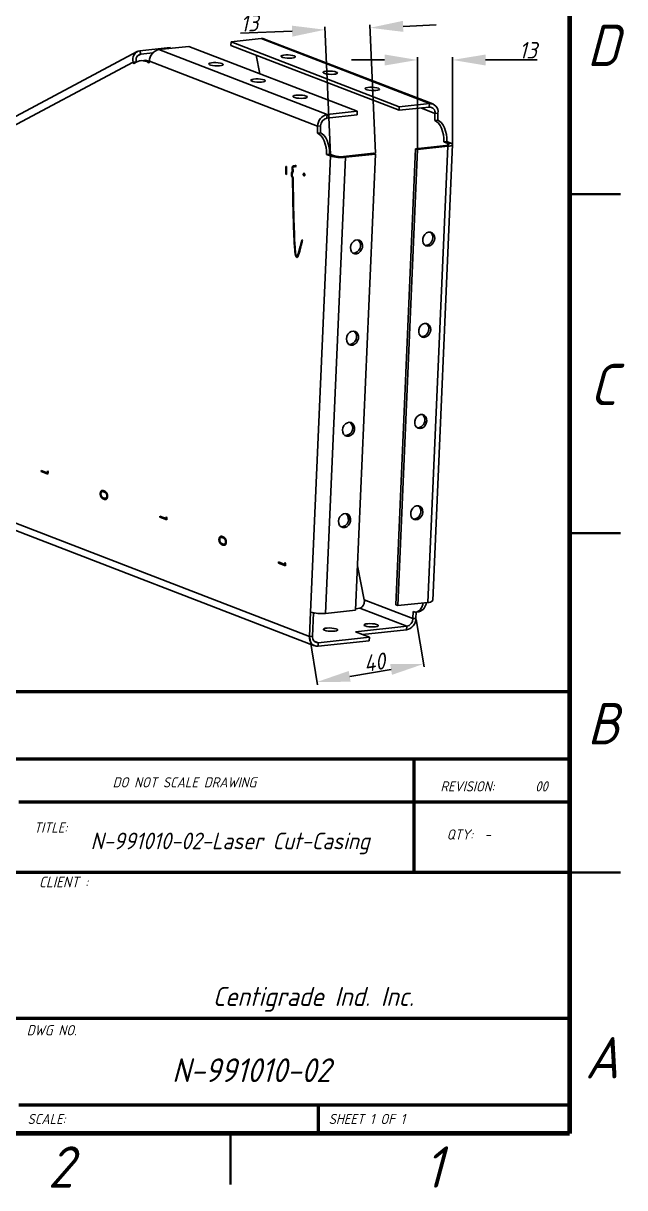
# Model space of a CAD drawing. Header units: inches. Extents: x 25 to 879, y 12 to 614.
# Drawn here: x 696.5 to 878.7, y 11.6 to 364.3 of the extents above; entities that cross this region are included whole.
import ezdxf

# ---------------------------------------------------------------- set-up
doc = ezdxf.new("R2010")
doc.units = ezdxf.units.IN
doc.header["$MEASUREMENT"] = 0
doc.styles.add('Geniso', font='geniso.shx', dxfattribs={"oblique": 15})
doc.dimstyles.new('Copy of Standard', dxfattribs={"dimscale": 5, "dimtxt": 1, "dimasz": 2, "dimexe": 0.18, "dimexo": 0.0625, "dimgap": 0.09, "dimtad": 1, "dimzin": 0, "dimdsep": 46, "dimtxsty": 'Geniso', "dimcen": 0.09, "dimclrd": 1, "dimclre": 1, "dimadec": 0, "dimazin": 0, "dimtfac": 1, "dimtofl": 0, "dimtmove": 0, "dimatfit": 0, "dimfxl": 1, "dimtolj": 1, "dimtzin": 0, "dimlwd": -1, "dimlwe": -1, "dimarcsym": 0})

# ---------------------------------------------------------------- blocks, each defined once
blk = doc.blocks.new('*D64')
at = {"color": 1, "transparency": 16777216}
for p, q in [((803.21, 324.98), (801.55, 363.81)), ((811.58, 363.33), (821.57, 363.76)), ((777.95, 361.9), (762.3, 361.23)), ((789.56, 324.4), (787.9, 363.22))]:
    blk.add_line(p, q, dxfattribs=at)
for points in [[(777.88, 363.56), (778.02, 360.23), (787.94, 362.32)], [(811.51, 365), (811.65, 361.67), (801.59, 362.91)]]:
    blk.add_solid(points, dxfattribs=at)
at = {"layer": 'Defpoints', "color": 0, "transparency": 16777216}
for p in [(787.94, 362.32), (803.22, 324.67), (789.57, 324.09)]:
    blk.add_point(p, dxfattribs=at)
at = {"color": 0, "transparency": 16777216, "insert": (765, 364.3), "char_height": 5, "attachment_point": 5, "rotation": 2.4426, "style": 'Geniso'}
blk.add_mtext('\\A1;13', dxfattribs=at)
blk = doc.blocks.new('*D65')
at = {"color": 1, "transparency": 16777216}
for p, q in [((805.98, 353.16), (795.98, 353.16)), ((815.98, 326.35), (815.98, 354.06)), ((826.57, 327.89), (826.57, 354.06)), ((836.57, 353.16), (852.24, 353.16))]:
    blk.add_line(p, q, dxfattribs=at)
for points in [[(805.98, 354.82), (805.98, 351.49), (815.98, 353.16)], [(836.57, 354.82), (836.57, 351.49), (826.57, 353.16)]]:
    blk.add_solid(points, dxfattribs=at)
at = {"layer": 'Defpoints', "color": 0, "transparency": 16777216}
for p in [(826.57, 353.16), (815.98, 326.04), (826.57, 327.57)]:
    blk.add_point(p, dxfattribs=at)
at = {"color": 0, "transparency": 16777216, "insert": (849.4, 356.11), "char_height": 5, "attachment_point": 5, "style": 'Geniso'}
blk.add_mtext('\\A1;13', dxfattribs=at)
blk = doc.blocks.new('*D66')
at = {"color": 1, "transparency": 16777216}
for p, q in [((815.55, 183.65), (817.96, 169.36)), ((783.29, 178.2), (785.7, 163.92)), ((795.41, 166.47), (807.95, 168.59))]:
    blk.add_line(p, q, dxfattribs=at)
for points in [[(807.67, 170.23), (808.22, 166.94), (817.81, 170.25)], [(795.13, 168.11), (795.69, 164.83), (785.55, 164.8)]]:
    blk.add_solid(points, dxfattribs=at)
at = {"layer": 'Defpoints', "color": 0, "transparency": 16777216}
for p in [(815.49, 183.95), (783.23, 178.51), (817.81, 170.25)]:
    blk.add_point(p, dxfattribs=at)
at = {"color": 0, "transparency": 16777216, "insert": (802.85, 170.72), "char_height": 5, "attachment_point": 5, "rotation": 9.5823, "style": 'Geniso'}
blk.add_mtext('\\A1;40', dxfattribs=at)

msp = doc.modelspace()

# ---------------------------------------------------------------- linework, layer by layer
at = {"color": 7, "linetype": 'Continuous', "lineweight": 70}
for p, q in [((862.012, 597.074), (862.012, 28.007)), ((862.012, 28.007), (40.255, 28.007))]:
    msp.add_line(p, q, dxfattribs=at)
at = {"color": 7, "linetype": 'Continuous', "lineweight": 25}
for p, q in [((731.875, 355.97), (740.99, 356.951)), ((746.721, 357.265), (737.606, 356.283)), ((788.571, 336.625), (737.606, 356.283)), ((740.99, 356.951), (741.058, 356.655)), ((797.686, 337.607), (746.721, 357.265)), ((759.481, 358.638), (759.435, 357.576)), ((759.435, 357.576), (810.4, 337.918)), ((759.481, 358.638), (768.595, 359.62)), ((759.481, 358.638), (810.446, 338.981)), ((768.595, 359.62), (819.561, 339.962)), ((820.601, 339.83), (769.635, 359.488)), ((731.054, 355.719), (643.094, 308.78)), ((731.124, 354.394), (732.116, 354.923)), ((732.116, 354.923), (731.875, 355.97)), ((733.013, 353.044), (732.101, 352.946)), ((732.116, 354.923), (735.788, 355.318)), ((734.71, 352.27), (734.733, 352.801)), ((785.698, 333.143), (734.733, 352.801)), ((768.152, 348.998), (767.029, 354.647)), ((729.862, 352.535), (641.902, 305.595)), ((730.773, 352.633), (729.862, 352.535)), ((729.862, 352.535), (729.982, 352.011)), ((729.982, 352.011), (730.258, 352.158)), ((730.799, 352.522), (730.773, 352.633)), ((734.716, 352.418), (734.41, 352.385)), ((734.41, 352.385), (734.71, 352.27)), ((810.4, 337.918), (810.446, 338.981)), ((810.4, 337.918), (819.514, 338.899)), ((810.446, 338.981), (819.561, 339.962)), ((816.957, 338.624), (821.245, 336.97)), ((819.514, 338.899), (819.561, 339.962)), ((788.571, 336.625), (788.525, 335.563)), ((788.525, 335.563), (797.64, 336.544)), ((788.571, 336.625), (797.686, 337.607)), ((797.686, 337.607), (797.64, 336.544)), ((821.245, 336.97), (821.152, 334.845)), ((822.156, 337.069), (821.245, 336.97)), ((822.064, 334.943), (822.156, 337.069)), ((785.606, 331.018), (785.698, 333.143)), ((786.61, 333.241), (785.698, 333.143)), ((786.517, 331.116), (786.61, 333.241)), ((821.152, 334.845), (822.064, 334.943)), ((785.606, 331.018), (786.517, 331.116)), ((823.918, 328.376), (824.83, 328.474)), ((823.918, 328.376), (825.119, 327.913)), ((826.031, 328.011), (824.83, 328.474)), ((825.119, 327.913), (826.031, 328.011)), ((788.372, 324.548), (789.283, 324.647)), ((789.573, 324.085), (788.372, 324.548)), ((790.484, 324.183), (789.283, 324.647)), ((802.621, 324.899), (793.506, 323.917)), ((794.106, 323.686), (803.22, 324.667)), ((797.205, 186.528), (803.22, 324.667)), ((802.621, 324.899), (803.22, 324.667)), ((809.366, 188.133), (815.381, 326.273)), ((809.965, 187.902), (815.98, 326.041)), ((815.381, 326.273), (824.495, 327.254)), ((815.381, 326.273), (815.98, 326.041)), ((815.98, 326.041), (825.095, 327.023)), ((819.08, 188.883), (825.095, 327.023)), ((820.554, 189.434), (826.569, 327.574)), ((825.095, 327.023), (824.495, 327.254)), ((825.119, 327.913), (825.095, 327.362)), ((776.236, 320.861), (776.056, 320.929)), ((779.121, 321.181), (778.919, 321.156)), ((779.156, 320.855), (779.121, 321.181)), ((783.558, 185.945), (789.573, 324.085)), ((788.091, 185.546), (794.106, 323.686)), ((789.573, 324.085), (790.484, 324.183)), ((793.506, 323.917), (794.106, 323.686)), ((776.274, 318.552), (776.093, 318.532)), ((776.093, 318.532), (776.272, 318.454)), ((778.091, 319.649), (777.826, 318.919)), ((778.064, 318.945), (777.826, 318.919)), ((778.089, 317.905), (777.883, 317.883)), ((777.883, 317.883), (778.086, 317.433)), ((777.98, 318.715), (778.266, 319.501)), ((778.219, 317.617), (778.016, 318.067)), ((778.273, 317.453), (778.086, 317.433)), ((778.278, 319.669), (778.091, 319.649)), ((779.156, 320.856), (778.951, 320.834)), ((778.295, 317.301), (778.117, 317.281)), ((778.731, 298.743), (778.552, 298.724)), ((781.097, 298.548), (780.93, 298.713)), ((779.334, 293.655), (779.746, 293.7)), ((636.566, 235.079), (783.234, 178.507)), ((638.121, 232.317), (784.789, 175.745)), ((701.904, 228.534), (701.919, 228.868)), ((702.36, 228.583), (701.904, 228.534)), ((704.003, 227.725), (701.904, 228.534)), ((701.919, 228.868), (703.802, 228.141)), ((702.36, 228.583), (702.365, 228.696)), ((704.012, 227.946), (702.36, 228.583)), ((703.802, 228.141), (703.827, 228.714)), ((704.022, 228.165), (703.802, 228.141)), ((703.827, 228.714), (704.033, 228.412)), ((704.033, 228.412), (704.003, 227.725)), ((721.021, 222.49), (720.451, 222.428)), ((721.443, 222.386), (720.988, 222.337)), ((720.078, 221.878), (719.845, 221.853)), ((721.347, 220.193), (720.891, 220.144)), ((721.3, 220.39), (721.87, 220.452)), ((721.633, 220.118), (721.347, 220.193)), ((722.047, 221.096), (721.835, 221.074)), ((795.041, 213.782), (794.721, 215.393)), ((737.873, 214.66), (737.888, 214.994)), ((738.329, 214.709), (737.873, 214.66)), ((739.971, 213.851), (737.873, 214.66)), ((737.888, 214.994), (739.771, 214.268)), ((738.329, 214.709), (738.334, 214.822)), ((739.981, 214.072), (738.329, 214.709)), ((739.771, 214.268), (739.796, 214.84)), ((739.99, 214.291), (739.771, 214.268)), ((739.796, 214.84), (740.001, 214.539)), ((740.001, 214.539), (739.971, 213.851)), ((756.99, 208.616), (756.42, 208.555)), ((757.412, 208.512), (756.956, 208.463)), ((756.046, 208.004), (755.814, 207.979)), ((757.316, 206.319), (756.86, 206.27)), ((757.269, 206.517), (757.839, 206.578)), ((757.602, 206.245), (757.316, 206.319)), ((758.016, 207.223), (757.804, 207.2)), ((773.842, 200.787), (773.856, 201.12)), ((773.856, 201.12), (775.739, 200.394)), ((774.298, 200.836), (773.842, 200.787)), ((775.94, 199.977), (773.842, 200.787)), ((774.298, 200.836), (774.302, 200.948)), ((775.95, 200.199), (774.298, 200.836)), ((775.739, 200.394), (775.764, 200.966)), ((775.959, 200.418), (775.739, 200.394)), ((775.764, 200.966), (775.97, 200.665)), ((775.97, 200.665), (775.94, 199.977)), ((799.843, 189.639), (797.79, 199.961)), ((797.224, 186.967), (798.485, 187.102)), ((798.485, 187.102), (812.668, 181.632)), ((814.584, 183.953), (799.843, 189.639)), ((809.965, 187.902), (809.366, 188.133)), ((809.965, 187.902), (819.08, 188.883)), ((783.234, 178.507), (783.558, 185.945)), ((784.145, 178.605), (784.454, 185.702)), ((784.45, 185.591), (784.849, 185.634)), ((797.205, 186.528), (788.091, 185.546)), ((814.676, 186.078), (814.584, 183.953)), ((814.584, 183.953), (815.495, 184.051)), ((815.492, 185.963), (816.404, 186.062)), ((815.495, 184.051), (815.579, 185.973)), ((812.668, 181.632), (797.174, 179.963)), ((801.37, 178.345), (797.174, 179.963)), ((799.318, 179.137), (812.622, 180.569)), ((812.622, 180.569), (812.668, 181.632)), ((783.234, 178.507), (784.145, 178.605)), ((785.876, 176.676), (784.61, 177.165)), ((801.324, 177.282), (785.829, 175.614)), ((785.876, 176.676), (785.829, 175.614)), ((801.37, 178.345), (785.876, 176.676)), ((801.37, 178.345), (801.324, 177.282))]:
    msp.add_line(p, q, dxfattribs=at)
at = {"color": 7, "linetype": 'Continuous', "lineweight": 35}
for p, q in [((877.42, 312.54), (862.012, 312.54)), ((862.012, 312.54), (877.42, 312.54)), ((862.012, 209.821), (877.42, 209.821)), ((862.012, 107.101), (877.42, 107.101)), ((759.293, 28.007), (759.293, 12.599))]:
    msp.add_line(p, q, dxfattribs=at)
at = {"color": 7, "linetype": 'Continuous', "lineweight": 50}
for p, q in [((583.026, 161.843), (861.347, 161.843)), ((583.026, 141.512), (862.012, 141.512)), ((814.946, 107.101), (814.946, 141.512)), ((862.012, 128.415), (695.195, 128.415)), ((862.012, 107.101), (583.026, 107.101)), ((604.391, 62.932), (862.012, 62.932)), ((695.195, 36.738), (862.012, 36.738)), ((786, 28.007), (786, 36.738))]:
    msp.add_line(p, q, dxfattribs=at)
at = {"color": 7, "linetype": 'Continuous', "lineweight": 25, "flags": 128}
for points in [[(778.609, 354.408), (778.121, 354.548), (777.489, 354.651), (776.78, 354.706), (776.072, 354.708), (775.441, 354.657), (774.956, 354.557), (774.67, 354.419), (774.613, 354.259), (774.791, 354.094), (775.186, 353.942), (775.754, 353.819), (776.434, 353.739), (777.152, 353.71), (777.831, 353.735), (778.396, 353.812), (778.787, 353.932), (778.961, 354.083), (778.9, 354.247), (778.609, 354.408)], [(756.735, 352.053), (756.247, 352.192), (755.614, 352.296), (754.905, 352.351), (754.197, 352.353), (753.567, 352.301), (753.082, 352.201), (752.795, 352.064), (752.738, 351.904), (752.917, 351.739), (753.311, 351.587), (753.879, 351.464), (754.559, 351.383), (755.278, 351.354), (755.956, 351.38), (756.522, 351.456), (756.913, 351.577), (757.087, 351.727), (757.025, 351.892), (756.735, 352.053)], [(791.348, 349.495), (790.86, 349.634), (790.228, 349.737), (789.519, 349.793), (788.811, 349.795), (788.18, 349.743), (787.695, 349.643), (787.409, 349.506), (787.352, 349.346), (787.53, 349.181), (787.925, 349.029), (788.493, 348.906), (789.173, 348.825), (789.891, 348.796), (790.57, 348.821), (791.135, 348.898), (791.526, 349.019), (791.7, 349.169), (791.639, 349.334), (791.348, 349.495)], [(769.474, 347.139), (768.986, 347.279), (768.353, 347.382), (767.644, 347.438), (766.936, 347.44), (766.305, 347.388), (765.821, 347.288), (765.534, 347.15), (765.477, 346.99), (765.655, 346.826), (766.05, 346.673), (766.618, 346.55), (767.298, 346.47), (768.017, 346.441), (768.695, 346.466), (769.261, 346.543), (769.652, 346.663), (769.826, 346.814), (769.764, 346.979), (769.474, 347.139)], [(782.213, 342.226), (781.725, 342.365), (781.092, 342.468), (780.383, 342.524), (779.675, 342.526), (779.044, 342.474), (778.56, 342.374), (778.273, 342.237), (778.216, 342.077), (778.394, 341.912), (778.789, 341.76), (779.357, 341.637), (780.037, 341.556), (780.755, 341.527), (781.434, 341.552), (782, 341.629), (782.39, 341.75), (782.565, 341.9), (782.503, 342.065), (782.213, 342.226)], [(804.087, 344.581), (803.599, 344.721), (802.966, 344.824), (802.258, 344.879), (801.55, 344.881), (800.919, 344.829), (800.434, 344.729), (800.148, 344.592), (800.091, 344.432), (800.269, 344.267), (800.664, 344.115), (801.232, 343.992), (801.912, 343.912), (802.63, 343.882), (803.309, 343.908), (803.874, 343.985), (804.265, 344.105), (804.439, 344.256), (804.378, 344.42), (804.087, 344.581)], [(821.152, 334.845), (821.732, 334.518), (822.282, 333.998), (822.778, 333.307), (823.204, 332.471), (823.541, 331.523), (823.778, 330.497), (823.906, 329.435), (823.918, 328.376)], [(824.83, 328.474), (824.817, 329.533), (824.69, 330.595), (824.453, 331.621), (824.115, 332.57), (823.69, 333.406), (823.193, 334.096), (822.644, 334.616), (822.064, 334.943)], [(788.372, 324.548), (788.359, 325.607), (788.232, 326.67), (787.995, 327.695), (787.657, 328.644), (787.232, 329.48), (786.735, 330.171), (786.186, 330.69), (785.606, 331.018)], [(789.283, 324.647), (789.271, 325.705), (789.144, 326.768), (788.907, 327.793), (788.569, 328.742), (788.143, 329.578), (787.647, 330.269), (787.098, 330.788), (786.517, 331.116)], [(825.095, 327.023), (825.594, 327.094), (826.004, 327.188), (826.311, 327.303), (826.501, 327.434), (826.569, 327.576), (826.511, 327.723), (826.329, 327.87), (826.031, 328.011)], [(824.495, 327.254), (824.828, 327.301), (825.102, 327.364), (825.306, 327.441), (825.433, 327.528), (825.478, 327.623), (825.439, 327.721), (825.318, 327.819), (825.119, 327.913)], [(781.823, 318.365), (781.812, 318.532), (781.767, 318.686), (781.695, 318.806), (781.606, 318.873), (781.515, 318.876), (781.435, 318.815), (781.378, 318.699), (781.353, 318.547), (781.364, 318.38), (781.409, 318.225), (781.481, 318.106), (781.57, 318.039), (781.661, 318.036), (781.741, 318.097), (781.798, 318.213), (781.823, 318.365)], [(781.808, 318.554), (781.82, 318.429), (781.824, 318.407)], [(821.157, 299.1), (821.089, 299.78), (820.83, 300.364), (820.409, 300.791), (819.872, 301.012), (819.276, 301.006), (818.687, 300.771), (818.168, 300.335), (817.775, 299.743), (817.552, 299.06), (817.521, 298.361), (817.687, 297.72), (818.032, 297.208), (818.517, 296.879), (819.092, 296.77), (819.692, 296.892), (820.254, 297.232), (820.716, 297.754), (821.029, 298.4), (821.157, 299.1)], [(795.637, 296.352), (795.706, 295.673), (795.964, 295.088), (796.385, 294.662), (796.923, 294.44), (797.518, 294.447), (798.107, 294.681), (798.626, 295.118), (799.019, 295.71), (799.243, 296.393), (799.273, 297.092), (799.107, 297.733), (798.763, 298.245), (798.277, 298.574), (797.703, 298.683), (797.102, 298.561), (796.54, 298.221), (796.078, 297.699), (795.766, 297.053), (795.637, 296.352)], [(819.954, 271.472), (819.886, 272.152), (819.627, 272.736), (819.206, 273.163), (818.669, 273.385), (818.073, 273.378), (817.484, 273.144), (816.965, 272.707), (816.572, 272.115), (816.349, 271.432), (816.318, 270.733), (816.484, 270.092), (816.829, 269.58), (817.314, 269.251), (817.889, 269.142), (818.489, 269.264), (819.051, 269.604), (819.513, 270.126), (819.826, 270.772), (819.954, 271.472)], [(794.434, 268.724), (794.503, 268.045), (794.761, 267.461), (795.182, 267.034), (795.72, 266.812), (796.315, 266.819), (796.904, 267.053), (797.423, 267.49), (797.816, 268.082), (798.04, 268.765), (798.07, 269.464), (797.904, 270.105), (797.56, 270.617), (797.074, 270.946), (796.5, 271.055), (795.899, 270.933), (795.337, 270.593), (794.875, 270.071), (794.563, 269.425), (794.434, 268.724)], [(793.231, 241.097), (793.3, 240.417), (793.558, 239.833), (793.979, 239.406), (794.517, 239.184), (795.112, 239.191), (795.701, 239.425), (796.22, 239.862), (796.613, 240.454), (796.837, 241.137), (796.867, 241.836), (796.701, 242.477), (796.357, 242.989), (795.871, 243.318), (795.297, 243.427), (794.696, 243.305), (794.134, 242.965), (793.672, 242.443), (793.36, 241.797), (793.231, 241.097)], [(818.751, 243.844), (818.683, 244.524), (818.424, 245.108), (818.003, 245.535), (817.466, 245.757), (816.87, 245.75), (816.281, 245.516), (815.762, 245.079), (815.369, 244.487), (815.146, 243.804), (815.115, 243.105), (815.281, 242.464), (815.626, 241.952), (816.111, 241.623), (816.686, 241.514), (817.286, 241.636), (817.848, 241.976), (818.31, 242.498), (818.623, 243.144), (818.751, 243.844)], [(792.028, 213.469), (792.097, 212.789), (792.355, 212.205), (792.776, 211.778), (793.314, 211.556), (793.909, 211.563), (794.498, 211.797), (795.017, 212.234), (795.41, 212.826), (795.634, 213.509), (795.664, 214.208), (795.498, 214.849), (795.154, 215.361), (794.668, 215.69), (794.094, 215.799), (793.493, 215.677), (792.931, 215.337), (792.469, 214.815), (792.157, 214.169), (792.028, 213.469)], [(817.548, 216.217), (817.48, 216.896), (817.221, 217.48), (816.8, 217.907), (816.263, 218.129), (815.667, 218.122), (815.078, 217.888), (814.559, 217.451), (814.166, 216.859), (813.943, 216.176), (813.912, 215.477), (814.078, 214.836), (814.423, 214.324), (814.908, 213.995), (815.483, 213.886), (816.083, 214.008), (816.645, 214.348), (817.107, 214.87), (817.42, 215.516), (817.548, 216.217)], [(817.707, 188.735), (817.588, 188.29), (817.272, 187.478), (816.864, 186.817), (816.381, 186.332), (815.841, 186.04), (815.266, 185.955), (814.676, 186.078)], [(787.796, 180.433), (787.506, 180.593), (787.444, 180.758), (787.619, 180.909), (788.01, 181.029), (788.575, 181.106), (789.254, 181.131), (789.972, 181.102), (790.652, 181.022), (791.22, 180.899), (791.615, 180.746), (791.793, 180.581), (791.736, 180.421), (791.45, 180.284), (790.965, 180.184), (790.334, 180.132), (789.626, 180.134), (788.917, 180.19), (788.285, 180.293), (787.796, 180.433)], [(800.101, 181.757), (799.81, 181.918), (799.749, 182.083), (799.923, 182.233), (800.314, 182.354), (800.88, 182.431), (801.558, 182.456), (802.276, 182.427), (802.956, 182.346), (803.525, 182.223), (803.919, 182.071), (804.098, 181.906), (804.041, 181.746), (803.754, 181.609), (803.269, 181.509), (802.639, 181.457), (801.931, 181.459), (801.222, 181.515), (800.589, 181.618), (800.101, 181.757)]]:
    msp.add_lwpolyline(points, dxfattribs=at)
at = {"color": 7, "linetype": 'Continuous', "lineweight": 25}
for centre, radius, start, end in [((738.305, 352.78), 3.572, 101.28631, 179.66308), ((768.847, 357.433), 2.201, 69.01154, 96.56442), ((732.346, 353.386), 2.626, 100.32377, 198.92506), ((732.488, 349.451), 3.508, 56.77067, 129.48707), ((732.429, 353.201), 1.751, 100.32377, 198.92506), ((733.359, 349.581), 3.481, 66.76228, 95.70611), ((819.59, 337.227), 1.675, 351.20106, 92.58593), ((819.674, 337.453), 2.512, 351.20106, 92.58593), ((789.271, 333.122), 3.572, 101.28631, 179.66308), ((788.991, 333.227), 2.382, 101.28631, 179.66308), ((792.824, 335.064), 11.45, 253.50488, 276.42753), ((792.652, 331.502), 7.633, 253.50488, 276.42753), ((779.221, 318.476), 1.464, 162.39821, 203.91283), ((778.853, 318.438), 0.915, 162.39821, 203.91283), ((777.739, 317.282), 0.378, 359.94033, 23.47432), ((777.352, 317.24), 0.946, 359.94033, 23.47432), ((777.917, 319.611), 0.366, 342.38834, 20.52632), ((818.721, 299.529), 1.847, 353.85808, 53.98562), ((796.443, 296.941), 2.281, 268.60784, 49.20755), ((818.328, 299.247), 2.232, 268.3167, 2.16678), ((817.125, 271.619), 2.232, 268.3167, 2.16678), ((817.518, 271.901), 1.847, 353.85808, 53.98562), ((795.24, 269.313), 2.281, 268.60784, 49.20755), ((794.037, 241.685), 2.281, 268.60784, 49.20755), ((815.922, 243.991), 2.232, 268.3167, 2.16678), ((816.315, 244.273), 1.847, 353.85808, 53.98562), ((792.834, 214.057), 2.281, 268.60784, 49.20755), ((814.719, 216.363), 2.232, 268.3167, 2.16678), ((815.112, 216.645), 1.847, 353.85808, 53.98562), ((815.434, 189.107), 3.197, 287.66279, 355.08083), ((819.248, 190.681), 1.806, 264.66473, 316.33635), ((786.809, 196.924), 11.45, 253.50488, 276.42753), ((811.923, 184.072), 3.572, 281.28631, 359.66308), ((812.202, 183.967), 2.382, 281.28631, 359.66308), ((785.716, 178.123), 2.512, 171.20106, 272.58593), ((785.8, 178.349), 1.675, 171.20106, 272.58593)]:
    msp.add_arc(centre, radius, start, end, dxfattribs=at)
for points, knots in [([(776.056, 320.929), (776.049, 320.772), (776.04, 320.436), (776.043, 319.921), (776.064, 319.516), (776.087, 319.205), (776.1, 319.004), (776.105, 318.859), (776.103, 318.734), (776.096, 318.593), (776.093, 318.532)], [0, 0, 0, 0, 0.125, 0.25, 0.5, 0.625, 0.75, 0.875, 0.9375, 1, 1, 1, 1]), ([(778.701, 321.129), (778.66, 321.124), (778.479, 321.104), (778.233, 321.042), (778.004, 320.785), (777.923, 320.434), (777.969, 320.022), (778.049, 319.777), (778.091, 319.649)], [0, 0, 0, 0, 0.0888716, 0.3924344, 0.5334474, 0.6847289, 0.8358568, 1, 1, 1, 1]), ([(779.034, 321.163), (778.898, 321.129), (778.7, 321.08), (778.492, 320.9), (778.466, 320.767), (778.461, 320.742)], [0, 0, 0, 0, 0.6364972, 0.932167, 1, 1, 1, 1]), ([(776.272, 318.454), (776.285, 318.671), (776.29, 319.233), (776.19, 319.755), (776.236, 320.861)], [0, 0, 0, 0, 0.1714985, 1, 1, 1, 1]), ([(778.552, 298.724), (778.565, 298.502), (778.591, 298.046), (778.642, 297.229), (778.705, 296.319), (778.782, 295.418), (778.862, 294.694), (778.952, 294.131), (779.055, 293.719), (779.229, 293.356), (779.515, 293.312), (779.681, 293.538), (779.888, 293.969), (780.109, 294.67), (780.369, 295.628), (780.586, 296.478), (780.824, 297.435), (781.008, 298.187), (781.097, 298.548)], [-0.0001841, -0.0001841, -0.0001841, -0.0001841, 0.0310716, 0.0623274, 0.1248389, 0.1873504, 0.2498619, 0.3123734, 0.3748849, 0.4373964, 0.4999079, 0.5624195, 0.624931, 0.749954, 0.8124655, 0.874977, 0.9374885, 1, 1, 1, 1]), ([(779.563, 293.68), (779.566, 293.67), (779.587, 293.609), (779.622, 293.569), (779.65, 293.537)], [0, 0, 0, 0, 0.17306766, 1, 1, 1, 1]), ([(719.845, 221.853), (719.847, 221.882), (719.85, 221.939), (719.859, 222.023), (719.872, 222.103), (719.888, 222.179), (719.908, 222.252), (719.931, 222.321), (719.958, 222.386), (719.988, 222.448), (720.022, 222.506), (720.059, 222.559), (720.1, 222.605), (720.144, 222.646), (720.191, 222.683), (720.242, 222.714), (720.296, 222.739), (720.353, 222.76), (720.416, 222.774), (720.483, 222.781), (720.556, 222.781), (720.635, 222.773), (720.719, 222.759), (720.808, 222.737), (720.903, 222.708), (720.968, 222.683), (721.001, 222.671)], [0, 0, 0, 0, 0.0337892, 0.0666257, 0.0992909, 0.131645, 0.1636017, 0.1961224, 0.2289228, 0.2621806, 0.2960158, 0.3302445, 0.3650886, 0.4009817, 0.4376536, 0.4757431, 0.5152915, 0.5563268, 0.5996807, 0.6463429, 0.696413, 0.7497663, 0.8065615, 0.8674275, 0.9318826, 1, 1, 1, 1]), ([(720.988, 222.337), (720.96, 222.347), (720.905, 222.368), (720.826, 222.392), (720.752, 222.412), (720.683, 222.427), (720.619, 222.435), (720.56, 222.438), (720.507, 222.436), (720.458, 222.427), (720.413, 222.413), (720.371, 222.395), (720.331, 222.373), (720.294, 222.346), (720.26, 222.315), (720.228, 222.279), (720.199, 222.238), (720.164, 222.18), (720.126, 222.1), (720.092, 221.994), (720.069, 221.88), (720.063, 221.799), (720.06, 221.758)], [0, 0, 0, 0, 0.0729558, 0.1415929, 0.2059398, 0.2653186, 0.3206181, 0.3718407, 0.418817, 0.4617287, 0.5021662, 0.5408394, 0.5782181, 0.6143368, 0.6497204, 0.6845871, 0.7186488, 0.7523729, 0.8176406, 0.8797143, 0.9399617, 1, 1, 1, 1]), ([(720.423, 222.445), (720.426, 222.455), (720.459, 222.553), (720.554, 222.667), (720.653, 222.728), (720.696, 222.755)], [0, 0, 0, 0, 0.0585729, 0.582862, 1, 1, 1, 1]), ([(721.443, 222.386), (721.347, 222.424), (721.186, 222.488), (721.028, 222.472), (720.965, 222.465)], [0, 0, 0, 0, 0.6012136, 1, 1, 1, 1]), ([(721.835, 221.074), (721.836, 221.115), (721.837, 221.198), (721.825, 221.327), (721.8, 221.455), (721.771, 221.56), (721.743, 221.643), (721.718, 221.703), (721.69, 221.762), (721.66, 221.818), (721.626, 221.872), (721.59, 221.923), (721.551, 221.972), (721.509, 222.02), (721.462, 222.065), (721.411, 222.109), (721.353, 222.151), (721.291, 222.191), (721.223, 222.23), (721.149, 222.267), (721.07, 222.304), (721.016, 222.326), (720.988, 222.337)], [0, 0, 0, 0, 0.0603982, 0.1209065, 0.1827898, 0.2475502, 0.2810448, 0.3148398, 0.3494612, 0.3848428, 0.4209594, 0.4583358, 0.4970068, 0.5374419, 0.5803511, 0.6274138, 0.678275, 0.7339321, 0.793707, 0.8576863, 0.9266838, 1, 1, 1, 1]), ([(721.001, 222.671), (721.035, 222.658), (721.1, 222.632), (721.195, 222.587), (721.284, 222.54), (721.367, 222.491), (721.443, 222.44), (721.513, 222.385), (721.578, 222.328), (721.636, 222.268), (721.69, 222.205), (721.74, 222.14), (721.786, 222.071), (721.829, 222), (721.867, 221.927), (721.903, 221.85), (721.934, 221.771), (721.962, 221.689), (721.986, 221.606), (722.007, 221.522), (722.024, 221.436), (722.037, 221.351), (722.046, 221.264), (722.052, 221.177), (722.054, 221.089), (722.052, 221.031), (722.051, 221.002)], [0, 0, 0, 0, 0.0685991, 0.1332546, 0.1943251, 0.2512954, 0.3045331, 0.3542578, 0.4005065, 0.4434394, 0.4840461, 0.5232861, 0.5610786, 0.5979388, 0.6335594, 0.6685506, 0.7027342, 0.7369261, 0.770536, 0.8034337, 0.8361707, 0.8684518, 0.9008401, 0.9334622, 0.9662554, 1, 1, 1, 1]), ([(720.891, 220.144), (720.859, 220.157), (720.797, 220.182), (720.706, 220.225), (720.62, 220.272), (720.539, 220.32), (720.464, 220.374), (720.394, 220.429), (720.329, 220.489), (720.269, 220.551), (720.215, 220.618), (720.163, 220.686), (720.116, 220.757), (720.072, 220.831), (720.032, 220.907), (719.996, 220.986), (719.964, 221.067), (719.935, 221.151), (719.911, 221.236), (719.889, 221.322), (719.873, 221.41), (719.859, 221.497), (719.85, 221.585), (719.845, 221.674), (719.842, 221.764), (719.844, 221.823), (719.845, 221.853)], [0, 0, 0, 0, 0.0650544, 0.1267559, 0.1854905, 0.2407319, 0.2929399, 0.3421407, 0.3888819, 0.4326356, 0.4744826, 0.5146234, 0.5535935, 0.5914089, 0.6280056, 0.6635829, 0.6987588, 0.7333612, 0.7673936, 0.8009689, 0.8340199, 0.8669988, 0.8997334, 0.9327111, 0.9661805, 1, 1, 1, 1]), ([(720.06, 221.758), (720.059, 221.717), (720.057, 221.634), (720.071, 221.506), (720.093, 221.379), (720.122, 221.275), (720.151, 221.193), (720.175, 221.133), (720.203, 221.076), (720.234, 221.02), (720.267, 220.966), (720.304, 220.915), (720.343, 220.867), (720.371, 220.837), (720.385, 220.821)], [0, 0, 0, 0, 0.1128134, 0.2253939, 0.3395948, 0.4596754, 0.5217352, 0.5839258, 0.6481741, 0.713881, 0.7810045, 0.8514509, 0.9240507, 1, 1, 1, 1]), ([(720.385, 220.821), (720.404, 220.803), (720.441, 220.766), (720.498, 220.714), (720.559, 220.667), (720.623, 220.621), (720.689, 220.581), (720.759, 220.542), (720.832, 220.507), (720.881, 220.487), (720.907, 220.477)], [0, 0, 0, 0, 0.1105883, 0.2245418, 0.3425035, 0.4643241, 0.590756, 0.7222275, 0.8588428, 1, 1, 1, 1]), ([(721.347, 220.193), (721.222, 220.238), (721.051, 220.3), (720.895, 220.46), (720.853, 220.503)], [0, 0, 0, 0, 0.729561, 1, 1, 1, 1]), ([(722.051, 221.002), (722.049, 220.972), (722.046, 220.914), (722.037, 220.829), (722.024, 220.747), (722.007, 220.67), (721.987, 220.595), (721.963, 220.525), (721.936, 220.457), (721.905, 220.394), (721.871, 220.335), (721.833, 220.281), (721.791, 220.233), (721.746, 220.189), (721.697, 220.151), (721.646, 220.118), (721.59, 220.091), (721.531, 220.068), (721.467, 220.053), (721.399, 220.043), (721.326, 220.042), (721.249, 220.048), (721.166, 220.061), (721.079, 220.081), (720.986, 220.109), (720.924, 220.132), (720.891, 220.144)], [0, 0, 0, 0, 0.0337881, 0.0671939, 0.0998624, 0.1325666, 0.1651512, 0.1979132, 0.231319, 0.2650833, 0.2992553, 0.3343986, 0.3699428, 0.4062836, 0.4440638, 0.4829977, 0.5233544, 0.5655366, 0.6096129, 0.6563908, 0.7058855, 0.7583245, 0.8138318, 0.8727946, 0.9347222, 1, 1, 1, 1]), ([(720.907, 220.477), (720.932, 220.468), (720.981, 220.45), (721.054, 220.428), (721.123, 220.411), (721.189, 220.399), (721.251, 220.393), (721.31, 220.392), (721.366, 220.396), (721.419, 220.406), (721.468, 220.42), (721.514, 220.439), (721.557, 220.461), (721.597, 220.488), (721.633, 220.52), (721.667, 220.556), (721.697, 220.596), (721.732, 220.655), (721.769, 220.735), (721.804, 220.839), (721.826, 220.953), (721.832, 221.033), (721.835, 221.074)], [0, 0, 0, 0, 0.0656834, 0.1285067, 0.1881673, 0.2451002, 0.2994444, 0.3508944, 0.3999213, 0.4466529, 0.4912372, 0.5333605, 0.5738383, 0.6125131, 0.6495852, 0.6855213, 0.7200963, 0.7538293, 0.8189193, 0.8804894, 0.9403093, 1, 1, 1, 1]), ([(755.814, 207.979), (755.815, 208.008), (755.818, 208.066), (755.828, 208.149), (755.841, 208.229), (755.857, 208.305), (755.876, 208.378), (755.9, 208.447), (755.927, 208.513), (755.957, 208.575), (755.991, 208.632), (756.028, 208.685), (756.068, 208.731), (756.113, 208.772), (756.16, 208.809), (756.21, 208.841), (756.264, 208.865), (756.322, 208.886), (756.384, 208.9), (756.452, 208.907), (756.525, 208.907), (756.603, 208.899), (756.687, 208.885), (756.777, 208.863), (756.872, 208.834), (756.937, 208.81), (756.97, 208.797)], [0, 0, 0, 0, 0.0337892, 0.0666257, 0.0992909, 0.131645, 0.1636017, 0.1961224, 0.2289228, 0.2621806, 0.2960158, 0.3302445, 0.3650886, 0.4009817, 0.4376536, 0.4757431, 0.5152915, 0.5563268, 0.5996807, 0.6463429, 0.696413, 0.7497663, 0.8065615, 0.8674275, 0.9318826, 1, 1, 1, 1]), ([(756.956, 208.463), (756.928, 208.474), (756.874, 208.495), (756.795, 208.519), (756.72, 208.538), (756.652, 208.553), (756.588, 208.561), (756.529, 208.565), (756.475, 208.562), (756.426, 208.553), (756.381, 208.539), (756.339, 208.521), (756.3, 208.5), (756.263, 208.473), (756.229, 208.441), (756.197, 208.405), (756.168, 208.364), (756.132, 208.306), (756.095, 208.226), (756.061, 208.12), (756.037, 208.006), (756.031, 207.925), (756.029, 207.885)], [0, 0, 0, 0, 0.0729558, 0.1415929, 0.2059398, 0.2653186, 0.3206181, 0.3718407, 0.418817, 0.4617287, 0.5021662, 0.5408394, 0.5782181, 0.6143368, 0.6497204, 0.6845871, 0.7186488, 0.7523729, 0.8176406, 0.8797143, 0.9399617, 1, 1, 1, 1]), ([(756.399, 208.593), (756.4, 208.595), (756.431, 208.685), (756.523, 208.793), (756.622, 208.854), (756.665, 208.881)], [0, 0, 0, 0, 0.0164081, 0.5641791, 1, 1, 1, 1]), ([(757.412, 208.512), (757.315, 208.551), (757.155, 208.615), (756.997, 208.598), (756.934, 208.592)], [0, 0, 0, 0, 0.6012136, 1, 1, 1, 1]), ([(757.804, 207.2), (757.805, 207.242), (757.806, 207.325), (757.794, 207.453), (757.769, 207.581), (757.74, 207.686), (757.712, 207.769), (757.687, 207.83), (757.659, 207.888), (757.628, 207.944), (757.595, 207.999), (757.559, 208.049), (757.52, 208.099), (757.477, 208.146), (757.431, 208.192), (757.379, 208.236), (757.322, 208.277), (757.26, 208.318), (757.192, 208.357), (757.118, 208.394), (757.039, 208.431), (756.985, 208.452), (756.956, 208.463)], [0, 0, 0, 0, 0.0603982, 0.1209065, 0.1827898, 0.2475502, 0.2810448, 0.3148398, 0.3494612, 0.3848428, 0.4209594, 0.4583358, 0.4970068, 0.5374419, 0.5803511, 0.6274138, 0.678275, 0.7339321, 0.793707, 0.8576863, 0.9266838, 1, 1, 1, 1]), ([(756.97, 208.797), (757.004, 208.784), (757.069, 208.758), (757.164, 208.714), (757.253, 208.667), (757.335, 208.618), (757.412, 208.567), (757.482, 208.511), (757.546, 208.454), (757.605, 208.394), (757.659, 208.332), (757.709, 208.266), (757.754, 208.197), (757.797, 208.127), (757.836, 208.053), (757.871, 207.977), (757.903, 207.897), (757.931, 207.816), (757.955, 207.732), (757.976, 207.648), (757.992, 207.563), (758.005, 207.477), (758.015, 207.391), (758.021, 207.304), (758.023, 207.216), (758.021, 207.158), (758.02, 207.128)], [0, 0, 0, 0, 0.0685991, 0.1332546, 0.1943251, 0.2512954, 0.3045331, 0.3542578, 0.4005065, 0.4434394, 0.4840461, 0.5232861, 0.5610786, 0.5979388, 0.6335594, 0.6685506, 0.7027342, 0.7369261, 0.770536, 0.8034337, 0.8361707, 0.8684518, 0.9008401, 0.9334622, 0.9662554, 1, 1, 1, 1]), ([(756.86, 206.27), (756.828, 206.283), (756.765, 206.309), (756.674, 206.351), (756.589, 206.398), (756.508, 206.447), (756.433, 206.5), (756.363, 206.555), (756.298, 206.615), (756.238, 206.678), (756.183, 206.744), (756.132, 206.812), (756.085, 206.884), (756.041, 206.957), (756.001, 207.033), (755.965, 207.112), (755.932, 207.193), (755.904, 207.277), (755.879, 207.363), (755.858, 207.449), (755.842, 207.536), (755.828, 207.624), (755.819, 207.712), (755.813, 207.801), (755.811, 207.89), (755.813, 207.949), (755.814, 207.979)], [0, 0, 0, 0, 0.0650544, 0.1267559, 0.1854905, 0.2407319, 0.2929399, 0.3421407, 0.3888819, 0.4326356, 0.4744826, 0.5146234, 0.5535935, 0.5914089, 0.6280056, 0.6635829, 0.6987588, 0.7333612, 0.7673936, 0.8009689, 0.8340199, 0.8669988, 0.8997334, 0.9327111, 0.9661805, 1, 1, 1, 1]), ([(756.029, 207.885), (756.028, 207.843), (756.026, 207.76), (756.039, 207.633), (756.062, 207.505), (756.091, 207.401), (756.119, 207.32), (756.144, 207.259), (756.172, 207.202), (756.202, 207.146), (756.236, 207.093), (756.272, 207.042), (756.312, 206.993), (756.34, 206.963), (756.354, 206.948)], [0, 0, 0, 0, 0.1128134, 0.2253939, 0.3395948, 0.4596754, 0.5217352, 0.5839258, 0.6481741, 0.713881, 0.7810045, 0.8514509, 0.9240507, 1, 1, 1, 1]), ([(756.354, 206.948), (756.372, 206.929), (756.409, 206.892), (756.467, 206.84), (756.528, 206.793), (756.591, 206.747), (756.658, 206.707), (756.728, 206.669), (756.801, 206.634), (756.85, 206.614), (756.875, 206.604)], [0, 0, 0, 0, 0.1105883, 0.2245418, 0.3425035, 0.4643241, 0.590756, 0.7222275, 0.8588428, 1, 1, 1, 1]), ([(757.316, 206.319), (757.191, 206.364), (757.019, 206.426), (756.864, 206.586), (756.821, 206.63)], [0, 0, 0, 0, 0.729561, 1, 1, 1, 1]), ([(758.02, 207.128), (758.018, 207.099), (758.015, 207.04), (758.006, 206.955), (757.993, 206.874), (757.976, 206.796), (757.956, 206.722), (757.932, 206.651), (757.905, 206.584), (757.874, 206.521), (757.84, 206.461), (757.801, 206.407), (757.76, 206.359), (757.715, 206.315), (757.666, 206.278), (757.614, 206.244), (757.558, 206.218), (757.499, 206.194), (757.436, 206.179), (757.368, 206.169), (757.295, 206.168), (757.217, 206.174), (757.135, 206.187), (757.047, 206.207), (756.955, 206.236), (756.892, 206.258), (756.86, 206.27)], [0, 0, 0, 0, 0.0337881, 0.0671939, 0.0998624, 0.1325666, 0.1651512, 0.1979132, 0.231319, 0.2650833, 0.2992553, 0.3343986, 0.3699428, 0.4062836, 0.4440638, 0.4829977, 0.5233544, 0.5655366, 0.6096129, 0.6563908, 0.7058855, 0.7583245, 0.8138318, 0.8727946, 0.9347222, 1, 1, 1, 1]), ([(756.875, 206.604), (756.901, 206.594), (756.95, 206.576), (757.022, 206.554), (757.092, 206.538), (757.157, 206.525), (757.22, 206.52), (757.279, 206.519), (757.335, 206.523), (757.387, 206.532), (757.437, 206.546), (757.483, 206.565), (757.526, 206.588), (757.565, 206.615), (757.602, 206.646), (757.635, 206.683), (757.665, 206.723), (757.701, 206.781), (757.737, 206.862), (757.772, 206.966), (757.795, 207.079), (757.801, 207.16), (757.804, 207.2)], [0, 0, 0, 0, 0.06568343, 0.12850673, 0.18816731, 0.24510025, 0.29944439, 0.35089444, 0.39992127, 0.44665292, 0.49123723, 0.53336047, 0.57383826, 0.61251313, 0.64958522, 0.68552135, 0.72009627, 0.75382929, 0.81891926, 0.8804894, 0.9403093, 1, 1, 1, 1]), ([(799.843, 189.639), (799.86, 189.49), (799.865, 189.342), (799.853, 189.047), (799.836, 188.9), (799.78, 188.614), (799.741, 188.477), (799.646, 188.215), (799.588, 188.088), (799.457, 187.856), (799.385, 187.749), (799.226, 187.555), (799.14, 187.468), (798.873, 187.246), (798.679, 187.147), (798.485, 187.102)], [0, 0, 0, 0, 0.125, 0.125, 0.25, 0.25, 0.375, 0.375, 0.5, 0.5, 0.625, 0.625, 0.75, 0.75, 1, 1, 1, 1])]:
    msp.add_open_spline(points, degree=3, knots=knots, dxfattribs=at)
for points in [[(778.26, 319.74), (777.882, 320.761), (778.323, 320.767), (779.156, 320.855)], [(778.117, 317.281), (778.144, 311.12), (778.289, 304.926), (778.552, 298.724)], [(778.732, 298.708), (778.469, 304.905), (778.324, 311.082), (778.298, 317.239)], [(780.93, 298.713), (779.436, 292.624), (779.144, 291.361), (778.732, 298.708)]]:
    msp.add_open_spline(points, degree=3, dxfattribs=at)

# ---------------------------------------------------------------- texts
at = {"color": 7, "linetype": 'Continuous', "lineweight": 0, "style": 'Geniso'}
for s, insert, char_height, attachment_point in [('D', (872.141, 363.85), 12.524, 2), ('C', (872.154, 261.131), 12.524, 2), ('B', (872.189, 158.411), 12.524, 2), ('DO NOT SCALE DRAWING', (723.576, 135.93), 3.08159, 1), ('REVISION:       00', (822.886, 134.701), 3.08159, 1), ('TITLE:', (699.738, 122.233), 3.0816, 1), ('QTY:  -', (824.778, 120.118), 3.0816, 1), ('N-991010-02-Laser Cut-Casing', (716.92, 119.151), 5.03326, 1), ('CLIENT :', (701.275, 105.838), 3.2613, 1), ('Centigrade Ind. Inc.', (753.953, 72.404), 5.7523, 1), ('DWG NO.', (697.564, 60.849), 3.0816, 1), ('A', (871.784, 57.232), 12.524, 2), ('N-991010-02', (741.6, 50.786), 7.19038, 1), ('SCALE:', (697.813, 33.965), 3.0816, 1), ('SHEET 1 OF 1', (789.037, 33.965), 3.08159, 1), ('2', (707.807, 24.132), 12.524, 2), ('1', (820.798, 24.132), 12.524, 2)]:
    msp.add_mtext(s, dxfattribs=dict(at, insert=insert, char_height=char_height, attachment_point=attachment_point))

# ---------------------------------------------------------------- dimensions: what is measured, and where the dimension line sits
dim = msp.add_aligned_dim(p1=(803.22, 324.667), p2=(789.573, 324.085), distance=-38.274, text='13', dimstyle='Copy of Standard')
dim.commit()
dim.dimension.update_dxf_attribs({"geometry": '*D64', "text_midpoint": (765.003, 364.298)})
dim = msp.add_linear_dim(base=(826.569, 353.157), p1=(815.98, 326.041), p2=(826.569, 327.574), text='13', dimstyle='Copy of Standard')
dim.commit()
dim.dimension.update_dxf_attribs({"geometry": '*D65', "text_midpoint": (849.403, 356.107)})
dim = msp.add_linear_dim(base=(817.807, 170.25), p1=(783.234, 178.507), p2=(815.493, 183.953), angle=9.58235, text='40', dimstyle='Copy of Standard')
dim.commit()
dim.dimension.update_dxf_attribs({"geometry": '*D66', "text_midpoint": (803.34, 167.808), "dimtype": 161})

doc.saveas('drawing.dxf')
